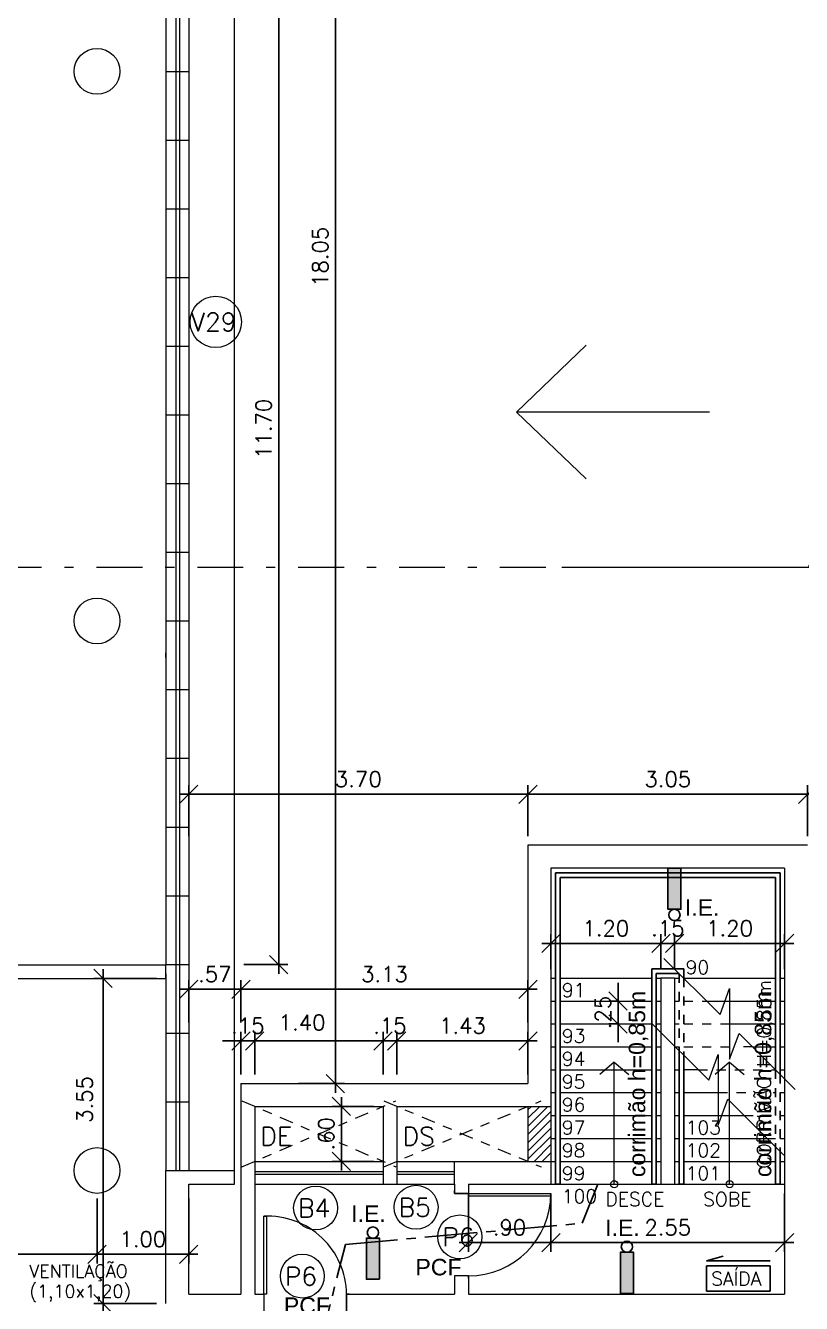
# Model space of a CAD drawing. Header units: millimetres. Extents: x 521 to 1055, y 261 to 520.
# Drawn here: x 545.28 to 553.75, y 316.51 to 330.46 of the extents above; entities that cross this region are included whole.
import ezdxf
from ezdxf.enums import TextEntityAlignment as Align

# ---------------------------------------------------------------- set-up
doc = ezdxf.new("R2010")
doc.units = ezdxf.units.MM
for name, pattern in [('CENTER2', [28.575, 19.05, -3.175, 3.175, -3.175]), ('CONTINU', [0]), ('DASHDOT', [1, 0.5, -0.25, 0, -0.25]), ('DASHDOTX2', [2, 1, -0.5, 0, -0.5])]:
    doc.linetypes.add(name, pattern=pattern)
doc.layers.add('0.1', color=8, linetype='Continuous', lineweight=13)
doc.layers.add('ppci', color=8, linetype='Continuous')
doc.styles.add('80X50', font='romans.shx')
doc.styles.add('ROMANS', font='romans')
doc.styles.get("Standard").update_dxf_attribs({"font": 'romans.shx'})
doc.styles.add('STYLE1', font='sanss___.ttf')
doc.dimstyles.new('Fares Eng - 50', dxfattribs={"dimscale": 2, "dimtxt": 0.085, "dimasz": 0.1, "dimexe": 0.05, "dimexo": 0.05, "dimgap": 0.04, "dimtad": 1, "dimzin": 4, "dimdsep": 46, "dimtxsty": 'ROMANS', "dimblk1": 'OBLIQUE', "dimblk2": 'OBLIQUE', "dimsah": 1, "dimcen": 0.05, "dimdle": 0.05, "dimclrd": 8, "dimclre": 8, "dimclrt": 8, "dimaunit": 1, "dimadec": 0, "dimazin": 0, "dimtfac": 1, "dimtix": 1, "dimtmove": 2, "dimatfit": 0, "dimldrblk": 'OPEN90', "dimfxl": 1, "dimtolj": 1, "dimtzin": 0, "dimarcsym": 0})

# ---------------------------------------------------------------- blocks, each defined once
blk = doc.blocks.new('P90')
for points in [[(0.075, 0.93), (0.075, 0.9), (-0.075, 0.9), (-0.075, 0.93)], [(0.075, -0.03), (0.075, 0), (-0.075, 0), (-0.075, -0.03)]]:
    blk.add_lwpolyline(points)
blk.add_lwpolyline([(0.975, 0.87), (0.075, 0.87), (0.075, 0.9), (0.975, 0.9)], close=True)
at = {"color": 8}
blk.add_arc((0.075, 0.9), 0.9, 270, 0, dxfattribs=at)
blk = doc.blocks.new('_OBLIQUE')
at = {"color": 0, "linetype": 'ByBlock'}
blk.add_line((-0.5, -0.5), (0.5, 0.5), dxfattribs=at)
blk = doc.blocks.new('*D1673')
at = {"layer": '0.1', "color": 8, "linetype": 'CONTINU', "lineweight": -2, "transparency": 16777216}
for p, q in [((551.014, 320.164), (551.014, 320.543)), ((552.214, 320.164), (552.214, 320.543)), ((552.314, 320.443), (550.914, 320.443))]:
    blk.add_line(p, q, dxfattribs=at)
at = {"layer": 'DEFPOINTS', "color": 0, "linetype": 'CONTINU', "lineweight": -2, "transparency": 16777216}
for p in [(551.014, 320.443), (551.014, 320.064), (552.214, 320.064)]:
    blk.add_point(p, dxfattribs=at)
at = {"layer": '0.1', "color": 8, "linetype": 'CONTINU', "lineweight": -2, "transparency": 16777216, "xscale": 0.2, "yscale": 0.2, "zscale": 0.2, "rotation": 180}
blk.add_blockref('_OBLIQUE', (551.014, 320.443), dxfattribs=at)
at = {"layer": '0.1', "color": 8, "linetype": 'CONTINU', "lineweight": -2, "transparency": 16777216, "xscale": 0.2, "yscale": 0.2, "zscale": 0.2}
blk.add_blockref('_OBLIQUE', (552.214, 320.443), dxfattribs=at)
at = {"layer": '0.1', "color": 8, "linetype": 'CONTINU', "transparency": 16777216, "insert": (551.614, 320.608), "char_height": 0.17, "attachment_point": 5, "style": 'ROMANS'}
blk.add_mtext('\\A1;1.20', dxfattribs=at)
blk = doc.blocks.new('_Open90')
at = {"color": 0, "linetype": 'ByBlock', "lineweight": -2}
for p, q in [((0, 0), (-1, 0)), ((-0.5, 0.5), (0, 0)), ((0, 0), (-0.5, -0.5))]:
    blk.add_line(p, q, dxfattribs=at)
blk = doc.blocks.new('*D1674')
at = {"layer": '0.1', "color": 8, "linetype": 'CONTINU', "lineweight": -2, "transparency": 16777216}
for p, q in [((552.214, 320.164), (552.214, 320.543)), ((552.364, 320.164), (552.364, 320.543)), ((552.214, 320.443), (552.014, 320.443)), ((552.364, 320.443), (552.214, 320.443)), ((552.364, 320.443), (552.564, 320.443))]:
    blk.add_line(p, q, dxfattribs=at)
at = {"layer": 'DEFPOINTS', "color": 0, "linetype": 'CONTINU', "lineweight": -2, "transparency": 16777216}
for p in [(552.214, 320.443), (552.214, 320.064), (552.364, 320.064)]:
    blk.add_point(p, dxfattribs=at)
at = {"layer": '0.1', "color": 8, "linetype": 'CONTINU', "lineweight": -2, "transparency": 16777216, "xscale": 0.2, "yscale": 0.2, "zscale": 0.2}
blk.add_blockref('_OBLIQUE', (552.214, 320.443), dxfattribs=at)
at = {"layer": '0.1', "color": 8, "linetype": 'CONTINU', "lineweight": -2, "transparency": 16777216, "xscale": 0.2, "yscale": 0.2, "zscale": 0.2, "rotation": 180}
blk.add_blockref('_OBLIQUE', (552.364, 320.443), dxfattribs=at)
at = {"layer": '0.1', "color": 8, "linetype": 'CONTINU', "transparency": 16777216, "insert": (552.289, 320.608), "char_height": 0.17, "attachment_point": 5, "style": 'ROMANS'}
blk.add_mtext('\\A1;.15', dxfattribs=at)
blk = doc.blocks.new('*D1675')
at = {"layer": '0.1', "color": 8, "linetype": 'CONTINU', "lineweight": -2, "transparency": 16777216}
for p, q in [((552.364, 320.164), (552.364, 320.543)), ((553.564, 320.164), (553.564, 320.543)), ((552.264, 320.443), (553.664, 320.443))]:
    blk.add_line(p, q, dxfattribs=at)
at = {"layer": 'DEFPOINTS', "color": 0, "linetype": 'CONTINU', "lineweight": -2, "transparency": 16777216}
for p in [(553.564, 320.443), (552.364, 320.064), (553.564, 320.064)]:
    blk.add_point(p, dxfattribs=at)
at = {"layer": '0.1', "color": 8, "linetype": 'CONTINU', "lineweight": -2, "transparency": 16777216, "xscale": 0.2, "yscale": 0.2, "zscale": 0.2, "rotation": 180}
blk.add_blockref('_OBLIQUE', (552.364, 320.443), dxfattribs=at)
at = {"layer": '0.1', "color": 8, "linetype": 'CONTINU', "lineweight": -2, "transparency": 16777216, "xscale": 0.2, "yscale": 0.2, "zscale": 0.2}
blk.add_blockref('_OBLIQUE', (553.564, 320.443), dxfattribs=at)
at = {"layer": '0.1', "color": 8, "linetype": 'CONTINU', "transparency": 16777216, "insert": (552.964, 320.608), "char_height": 0.17, "attachment_point": 5, "style": 'ROMANS'}
blk.add_mtext('\\A1;1.20', dxfattribs=at)
blk = doc.blocks.new('*D1490')
at = {"layer": '0.1', "color": 8, "lineweight": -2, "transparency": 16777216}
for p, q in [((551.747, 319.814), (551.747, 320.014)), ((551.754, 319.814), (551.647, 319.814)), ((551.747, 319.564), (551.747, 319.814)), ((551.754, 319.564), (551.647, 319.564)), ((551.747, 319.564), (551.747, 319.364))]:
    blk.add_line(p, q, dxfattribs=at)
at = {"layer": 'DEFPOINTS', "color": 0, "lineweight": -2, "transparency": 16777216}
for p in [(551.747, 319.814), (551.854, 319.814), (551.854, 319.564)]:
    blk.add_point(p, dxfattribs=at)
at = {"layer": '0.1', "color": 8, "lineweight": -2, "transparency": 16777216, "xscale": 0.2, "yscale": 0.2, "zscale": 0.2}
for p, rotation in [((551.747, 319.814), 270), ((551.747, 319.564), 90)]:
    blk.add_blockref('_OBLIQUE', p, dxfattribs=dict(at, rotation=rotation))
at = {"layer": '0.1', "color": 8, "transparency": 16777216, "insert": (551.582, 319.689), "char_height": 0.17, "attachment_point": 5, "rotation": 90, "style": 'ROMANS'}
blk.add_mtext('\\A1;.25', dxfattribs=at)
blk = doc.blocks.new('*D1676')
at = {"layer": '0.1', "color": 8, "linetype": 'CONTINU', "lineweight": -2, "transparency": 16777216}
for p, q in [((551.014, 317.714), (551.014, 317.078)), ((553.564, 317.714), (553.564, 317.078)), ((553.664, 317.178), (550.914, 317.178))]:
    blk.add_line(p, q, dxfattribs=at)
at = {"layer": 'DEFPOINTS', "color": 0, "linetype": 'CONTINU', "lineweight": -2, "transparency": 16777216}
for p in [(551.014, 317.814), (553.564, 317.814), (551.014, 317.178)]:
    blk.add_point(p, dxfattribs=at)
at = {"layer": '0.1', "color": 8, "linetype": 'CONTINU', "lineweight": -2, "transparency": 16777216, "xscale": 0.2, "yscale": 0.2, "zscale": 0.2, "rotation": 180}
blk.add_blockref('_OBLIQUE', (551.014, 317.178), dxfattribs=at)
at = {"layer": '0.1', "color": 8, "linetype": 'CONTINU', "lineweight": -2, "transparency": 16777216, "xscale": 0.2, "yscale": 0.2, "zscale": 0.2}
blk.add_blockref('_OBLIQUE', (553.564, 317.178), dxfattribs=at)
at = {"layer": '0.1', "color": 8, "linetype": 'CONTINU', "transparency": 16777216, "insert": (552.289, 317.343), "char_height": 0.17, "attachment_point": 5, "style": 'ROMANS'}
blk.add_mtext('\\A1;2.55', dxfattribs=at)
blk = doc.blocks.new('*D1677')
at = {"layer": '0.1', "color": 8, "linetype": 'CONTINU', "lineweight": -2, "transparency": 16777216}
for p, q in [((550.114, 317.714), (550.114, 317.078)), ((551.014, 317.714), (551.014, 317.078)), ((551.114, 317.178), (550.014, 317.178))]:
    blk.add_line(p, q, dxfattribs=at)
at = {"layer": 'DEFPOINTS', "color": 0, "linetype": 'CONTINU', "lineweight": -2, "transparency": 16777216}
for p in [(550.114, 317.814), (551.014, 317.814), (550.114, 317.178)]:
    blk.add_point(p, dxfattribs=at)
at = {"layer": '0.1', "color": 8, "linetype": 'CONTINU', "lineweight": -2, "transparency": 16777216, "xscale": 0.2, "yscale": 0.2, "zscale": 0.2, "rotation": 180}
blk.add_blockref('_OBLIQUE', (550.114, 317.178), dxfattribs=at)
at = {"layer": '0.1', "color": 8, "linetype": 'CONTINU', "lineweight": -2, "transparency": 16777216, "xscale": 0.2, "yscale": 0.2, "zscale": 0.2}
blk.add_blockref('_OBLIQUE', (551.014, 317.178), dxfattribs=at)
at = {"layer": '0.1', "color": 8, "linetype": 'CONTINU', "transparency": 16777216, "insert": (550.564, 317.343), "char_height": 0.17, "attachment_point": 5, "style": 'ROMANS'}
blk.add_mtext('\\A1;.90', dxfattribs=at)
blk = doc.blocks.new('P90 - parede 25cm')
for points in [[(-0.125, 0.93), (-0.125, 0.9), (0.125, 0.9), (0.125, 0.93)], [(-0.125, -0.03), (-0.125, 0), (0.125, 0), (0.125, -0.03)]]:
    blk.add_lwpolyline(points)
blk.add_lwpolyline([(-0.975, 0.03), (-0.125, 0.03), (-0.125, 0), (-0.975, 0)], close=True)
at = {"color": 8}
blk.add_arc((-0.117, 0.042), 0.859, 90.5007, 182.7724, dxfattribs=at)
blk = doc.blocks.new('*D1533')
at = {"layer": '0.1', "color": 8, "linetype": 'CONTINU', "lineweight": -2, "transparency": 16777216}
for p, q in [((541.439, 317.658), (541.439, 316.95)), ((546.064, 317.658), (546.064, 316.95)), ((541.339, 317.05), (546.164, 317.05))]:
    blk.add_line(p, q, dxfattribs=at)
at = {"layer": 'DEFPOINTS', "color": 0, "linetype": 'CONTINU', "lineweight": -2, "transparency": 16777216}
for p in [(541.439, 317.758), (546.064, 317.758), (546.064, 317.05)]:
    blk.add_point(p, dxfattribs=at)
at = {"layer": '0.1', "color": 8, "linetype": 'CONTINU', "lineweight": -2, "transparency": 16777216, "xscale": 0.2, "yscale": 0.2, "zscale": 0.2, "rotation": 180}
blk.add_blockref('_OBLIQUE', (541.439, 317.05), dxfattribs=at)
at = {"layer": '0.1', "color": 8, "linetype": 'CONTINU', "lineweight": -2, "transparency": 16777216, "xscale": 0.2, "yscale": 0.2, "zscale": 0.2}
blk.add_blockref('_OBLIQUE', (546.064, 317.05), dxfattribs=at)
at = {"layer": '0.1', "color": 8, "linetype": 'CONTINU', "transparency": 16777216, "insert": (543.752, 317.215), "char_height": 0.17, "attachment_point": 5, "style": 'ROMANS'}
blk.add_mtext('\\A1;4.625', dxfattribs=at)
blk = doc.blocks.new('*D1534')
at = {"layer": '0.1', "color": 8, "lineweight": -2, "transparency": 16777216}
for p, q in [((546.064, 317.658), (546.064, 316.95)), ((547.064, 317.658), (547.064, 316.95)), ((545.964, 317.05), (547.164, 317.05))]:
    blk.add_line(p, q, dxfattribs=at)
at = {"layer": 'DEFPOINTS', "color": 0, "lineweight": -2, "transparency": 16777216}
for p in [(546.064, 317.758), (547.064, 317.758), (547.064, 317.05)]:
    blk.add_point(p, dxfattribs=at)
at = {"layer": '0.1', "color": 8, "lineweight": -2, "transparency": 16777216, "xscale": 0.2, "yscale": 0.2, "zscale": 0.2, "rotation": 180}
blk.add_blockref('_OBLIQUE', (546.064, 317.05), dxfattribs=at)
at = {"layer": '0.1', "color": 8, "lineweight": -2, "transparency": 16777216, "xscale": 0.2, "yscale": 0.2, "zscale": 0.2}
blk.add_blockref('_OBLIQUE', (547.064, 317.05), dxfattribs=at)
at = {"layer": '0.1', "color": 8, "transparency": 16777216, "insert": (546.564, 317.215), "char_height": 0.17, "attachment_point": 5, "style": 'ROMANS'}
blk.add_mtext('\\A1;1.00', dxfattribs=at)
blk = doc.blocks.new('*D1551')
at = {"layer": '0.1', "color": 8, "linetype": 'CONTINU', "lineweight": -2, "transparency": 16777216}
for p, q in [((550.764, 321.614), (550.764, 322.172)), ((553.814, 321.614), (553.814, 322.172)), ((553.914, 322.072), (550.664, 322.072))]:
    blk.add_line(p, q, dxfattribs=at)
at = {"layer": 'DEFPOINTS', "color": 0, "linetype": 'CONTINU', "lineweight": -2, "transparency": 16777216}
for p in [(550.764, 322.072), (550.764, 321.514), (553.814, 321.514)]:
    blk.add_point(p, dxfattribs=at)
at = {"layer": '0.1', "color": 8, "linetype": 'CONTINU', "lineweight": -2, "transparency": 16777216, "xscale": 0.2, "yscale": 0.2, "zscale": 0.2, "rotation": 180}
blk.add_blockref('_OBLIQUE', (550.764, 322.072), dxfattribs=at)
at = {"layer": '0.1', "color": 8, "linetype": 'CONTINU', "lineweight": -2, "transparency": 16777216, "xscale": 0.2, "yscale": 0.2, "zscale": 0.2}
blk.add_blockref('_OBLIQUE', (553.814, 322.072), dxfattribs=at)
at = {"layer": '0.1', "color": 8, "linetype": 'CONTINU', "transparency": 16777216, "insert": (552.289, 322.237), "char_height": 0.17, "attachment_point": 5, "style": 'ROMANS'}
blk.add_mtext('\\A1;3.05', dxfattribs=at)
blk = doc.blocks.new('*D1552')
at = {"layer": '0.1', "color": 8, "linetype": 'CONTINU', "lineweight": -2, "transparency": 16777216}
for p, q in [((547.064, 321.614), (547.064, 322.172)), ((550.764, 321.614), (550.764, 322.172)), ((550.864, 322.072), (546.964, 322.072))]:
    blk.add_line(p, q, dxfattribs=at)
at = {"layer": 'DEFPOINTS', "color": 0, "linetype": 'CONTINU', "lineweight": -2, "transparency": 16777216}
for p in [(547.064, 322.072), (547.064, 321.514), (550.764, 321.514)]:
    blk.add_point(p, dxfattribs=at)
at = {"layer": '0.1', "color": 8, "linetype": 'CONTINU', "lineweight": -2, "transparency": 16777216, "xscale": 0.2, "yscale": 0.2, "zscale": 0.2, "rotation": 180}
blk.add_blockref('_OBLIQUE', (547.064, 322.072), dxfattribs=at)
at = {"layer": '0.1', "color": 8, "linetype": 'CONTINU', "lineweight": -2, "transparency": 16777216, "xscale": 0.2, "yscale": 0.2, "zscale": 0.2}
blk.add_blockref('_OBLIQUE', (550.764, 322.072), dxfattribs=at)
at = {"layer": '0.1', "color": 8, "linetype": 'CONTINU', "transparency": 16777216, "insert": (548.914, 322.237), "char_height": 0.17, "attachment_point": 5, "style": 'ROMANS'}
blk.add_mtext('\\A1;3.70', dxfattribs=at)
blk = doc.blocks.new('*D1693')
at = {"layer": '0.1', "color": 8, "lineweight": -2, "transparency": 16777216}
for p, q in [((550.864, 319.38), (549.234, 319.38)), ((549.334, 319.014), (549.334, 319.48)), ((550.764, 319.014), (550.764, 319.48))]:
    blk.add_line(p, q, dxfattribs=at)
at = {"layer": 'DEFPOINTS', "color": 0, "lineweight": -2, "transparency": 16777216}
for p in [(549.334, 319.38), (549.334, 318.914), (550.764, 318.914)]:
    blk.add_point(p, dxfattribs=at)
at = {"layer": '0.1', "color": 8, "lineweight": -2, "transparency": 16777216, "xscale": 0.2, "yscale": 0.2, "zscale": 0.2, "rotation": 180}
blk.add_blockref('_OBLIQUE', (549.334, 319.38), dxfattribs=at)
at = {"layer": '0.1', "color": 8, "lineweight": -2, "transparency": 16777216, "xscale": 0.2, "yscale": 0.2, "zscale": 0.2}
blk.add_blockref('_OBLIQUE', (550.764, 319.38), dxfattribs=at)
at = {"layer": '0.1', "color": 8, "transparency": 16777216, "insert": (550.049, 319.545), "char_height": 0.17, "attachment_point": 5, "style": 'ROMANS'}
blk.add_mtext('\\A1;1.43', dxfattribs=at)
blk = doc.blocks.new('*D1553')
at = {"layer": '0.1', "color": 8, "linetype": 'CONTINU', "lineweight": -2, "transparency": 16777216}
for p, q in [((549.184, 319.38), (548.984, 319.38)), ((549.184, 319.014), (549.184, 319.48)), ((549.334, 319.38), (549.184, 319.38)), ((549.334, 319.014), (549.334, 319.48)), ((549.334, 319.38), (549.534, 319.38))]:
    blk.add_line(p, q, dxfattribs=at)
at = {"layer": 'DEFPOINTS', "color": 0, "linetype": 'CONTINU', "lineweight": -2, "transparency": 16777216}
for p in [(549.184, 319.38), (549.184, 318.914), (549.334, 318.914)]:
    blk.add_point(p, dxfattribs=at)
at = {"layer": '0.1', "color": 8, "linetype": 'CONTINU', "lineweight": -2, "transparency": 16777216, "xscale": 0.2, "yscale": 0.2, "zscale": 0.2}
blk.add_blockref('_OBLIQUE', (549.184, 319.38), dxfattribs=at)
at = {"layer": '0.1', "color": 8, "linetype": 'CONTINU', "lineweight": -2, "transparency": 16777216, "xscale": 0.2, "yscale": 0.2, "zscale": 0.2, "rotation": 180}
blk.add_blockref('_OBLIQUE', (549.334, 319.38), dxfattribs=at)
at = {"layer": '0.1', "color": 8, "linetype": 'CONTINU', "transparency": 16777216, "insert": (549.259, 319.545), "char_height": 0.17, "attachment_point": 5, "style": 'ROMANS'}
blk.add_mtext('\\A1;.15', dxfattribs=at)
blk = doc.blocks.new('*D1554')
at = {"layer": '0.1', "color": 8, "linetype": 'CONTINU', "lineweight": -2, "transparency": 16777216}
for p, q in [((549.284, 319.38), (547.684, 319.38)), ((547.784, 319.014), (547.784, 319.48)), ((549.184, 319.014), (549.184, 319.48))]:
    blk.add_line(p, q, dxfattribs=at)
at = {"layer": 'DEFPOINTS', "color": 0, "linetype": 'CONTINU', "lineweight": -2, "transparency": 16777216}
for p in [(547.784, 319.38), (547.784, 318.914), (549.184, 318.914)]:
    blk.add_point(p, dxfattribs=at)
at = {"layer": '0.1', "color": 8, "linetype": 'CONTINU', "lineweight": -2, "transparency": 16777216, "xscale": 0.2, "yscale": 0.2, "zscale": 0.2, "rotation": 180}
blk.add_blockref('_OBLIQUE', (547.784, 319.38), dxfattribs=at)
at = {"layer": '0.1', "color": 8, "linetype": 'CONTINU', "lineweight": -2, "transparency": 16777216, "xscale": 0.2, "yscale": 0.2, "zscale": 0.2}
blk.add_blockref('_OBLIQUE', (549.184, 319.38), dxfattribs=at)
at = {"layer": '0.1', "color": 8, "linetype": 'CONTINU', "transparency": 16777216, "insert": (548.3, 319.58), "char_height": 0.17, "attachment_point": 5, "style": 'ROMANS'}
blk.add_mtext('\\A1;1.40', dxfattribs=at)
blk = doc.blocks.new('*D1694')
at = {"layer": '0.1', "color": 8, "linetype": 'CONTINU', "lineweight": -2, "transparency": 16777216}
for p, q in [((547.634, 319.38), (547.434, 319.38)), ((547.634, 319.014), (547.634, 319.48)), ((547.784, 319.38), (547.634, 319.38)), ((547.784, 319.014), (547.784, 319.48)), ((547.784, 319.38), (547.984, 319.38))]:
    blk.add_line(p, q, dxfattribs=at)
at = {"layer": 'DEFPOINTS', "color": 0, "linetype": 'CONTINU', "lineweight": -2, "transparency": 16777216}
for p in [(547.634, 319.38), (547.634, 318.914), (547.784, 318.914)]:
    blk.add_point(p, dxfattribs=at)
at = {"layer": '0.1', "color": 8, "linetype": 'CONTINU', "lineweight": -2, "transparency": 16777216, "xscale": 0.2, "yscale": 0.2, "zscale": 0.2}
blk.add_blockref('_OBLIQUE', (547.634, 319.38), dxfattribs=at)
at = {"layer": '0.1', "color": 8, "linetype": 'CONTINU', "lineweight": -2, "transparency": 16777216, "xscale": 0.2, "yscale": 0.2, "zscale": 0.2, "rotation": 180}
blk.add_blockref('_OBLIQUE', (547.784, 319.38), dxfattribs=at)
at = {"layer": '0.1', "color": 8, "linetype": 'CONTINU', "transparency": 16777216, "insert": (547.709, 319.545), "char_height": 0.17, "attachment_point": 5, "style": 'ROMANS'}
blk.add_mtext('\\A1;.15', dxfattribs=at)
blk = doc.blocks.new('*D1558')
at = {"layer": '0.1', "color": 8, "linetype": 'CONTINU', "lineweight": -2, "transparency": 16777216}
for p, q in [((550.864, 319.943), (547.534, 319.943)), ((547.634, 319.58), (547.634, 320.043)), ((550.764, 319.58), (550.764, 320.043))]:
    blk.add_line(p, q, dxfattribs=at)
at = {"layer": 'DEFPOINTS', "color": 0, "linetype": 'CONTINU', "lineweight": -2, "transparency": 16777216}
for p in [(547.634, 319.943), (547.634, 319.48), (550.764, 319.48)]:
    blk.add_point(p, dxfattribs=at)
at = {"layer": '0.1', "color": 8, "linetype": 'CONTINU', "lineweight": -2, "transparency": 16777216, "xscale": 0.2, "yscale": 0.2, "zscale": 0.2, "rotation": 180}
blk.add_blockref('_OBLIQUE', (547.634, 319.943), dxfattribs=at)
at = {"layer": '0.1', "color": 8, "linetype": 'CONTINU', "lineweight": -2, "transparency": 16777216, "xscale": 0.2, "yscale": 0.2, "zscale": 0.2}
blk.add_blockref('_OBLIQUE', (550.764, 319.943), dxfattribs=at)
at = {"layer": '0.1', "color": 8, "linetype": 'CONTINU', "transparency": 16777216, "insert": (549.199, 320.108), "char_height": 0.17, "attachment_point": 5, "style": 'ROMANS'}
blk.add_mtext('\\A1;3.13', dxfattribs=at)
blk = doc.blocks.new('*D1559')
at = {"layer": '0.1', "color": 8, "linetype": 'CONTINU', "lineweight": -2, "transparency": 16777216}
for p, q in [((547.734, 319.943), (546.964, 319.943)), ((547.064, 319.58), (547.064, 320.043)), ((547.634, 319.58), (547.634, 320.043))]:
    blk.add_line(p, q, dxfattribs=at)
at = {"layer": 'DEFPOINTS', "color": 0, "linetype": 'CONTINU', "lineweight": -2, "transparency": 16777216}
for p in [(547.064, 319.943), (547.064, 319.48), (547.634, 319.48)]:
    blk.add_point(p, dxfattribs=at)
at = {"layer": '0.1', "color": 8, "linetype": 'CONTINU', "lineweight": -2, "transparency": 16777216, "xscale": 0.2, "yscale": 0.2, "zscale": 0.2, "rotation": 180}
blk.add_blockref('_OBLIQUE', (547.064, 319.943), dxfattribs=at)
at = {"layer": '0.1', "color": 8, "linetype": 'CONTINU', "lineweight": -2, "transparency": 16777216, "xscale": 0.2, "yscale": 0.2, "zscale": 0.2}
blk.add_blockref('_OBLIQUE', (547.634, 319.943), dxfattribs=at)
at = {"layer": '0.1', "color": 8, "linetype": 'CONTINU', "transparency": 16777216, "insert": (547.349, 320.108), "char_height": 0.17, "attachment_point": 5, "style": 'ROMANS'}
blk.add_mtext('\\A1;.57', dxfattribs=at)
blk = doc.blocks.new('*D1695')
at = {"layer": '0.1', "color": 8, "linetype": 'CONTINU', "lineweight": -2, "transparency": 16777216}
for p, q in [((546.714, 320.062), (546.03, 320.062)), ((546.13, 320.162), (546.13, 316.412)), ((546.714, 316.512), (546.03, 316.512))]:
    blk.add_line(p, q, dxfattribs=at)
at = {"layer": 'DEFPOINTS', "color": 0, "linetype": 'CONTINU', "lineweight": -2, "transparency": 16777216}
for p in [(546.814, 320.062), (546.13, 316.512), (546.814, 316.512)]:
    blk.add_point(p, dxfattribs=at)
at = {"layer": '0.1', "color": 8, "linetype": 'CONTINU', "lineweight": -2, "transparency": 16777216, "xscale": 0.2, "yscale": 0.2, "zscale": 0.2}
for p, rotation in [((546.13, 320.062), 90), ((546.13, 316.512), 270)]:
    blk.add_blockref('_OBLIQUE', p, dxfattribs=dict(at, rotation=rotation))
at = {"layer": '0.1', "color": 8, "linetype": 'CONTINU', "transparency": 16777216, "insert": (545.93, 318.74), "char_height": 0.17, "attachment_point": 5, "rotation": 90, "style": 'ROMANS'}
blk.add_mtext('\\A1;3.55', dxfattribs=at)
blk = doc.blocks.new('*D1703')
at = {"layer": '0.1', "color": 8, "lineweight": -2, "transparency": 16777216}
for p, q in [((548.263, 336.964), (548.764, 336.964)), ((548.664, 318.814), (548.664, 337.064)), ((548.263, 318.914), (548.764, 318.914))]:
    blk.add_line(p, q, dxfattribs=at)
at = {"layer": 'DEFPOINTS', "color": 0, "lineweight": -2, "transparency": 16777216}
for p in [(548.163, 336.964), (548.664, 336.964), (548.163, 318.914)]:
    blk.add_point(p, dxfattribs=at)
at = {"layer": '0.1', "color": 8, "lineweight": -2, "transparency": 16777216, "xscale": 0.2, "yscale": 0.2, "zscale": 0.2}
for p, rotation in [((548.664, 336.964), 90), ((548.664, 318.914), 270)]:
    blk.add_blockref('_OBLIQUE', p, dxfattribs=dict(at, rotation=rotation))
at = {"layer": '0.1', "color": 8, "transparency": 16777216, "insert": (548.499, 327.939), "char_height": 0.17, "attachment_point": 5, "rotation": 90, "style": 'ROMANS'}
blk.add_mtext('\\A1;18.05', dxfattribs=at)
blk = doc.blocks.new('Cor-4A')
h = blk.add_hatch(color=1)
edge = h.paths.add_edge_path()
edge.add_line((-0.00005, -0.00732), (-0.00757, 0))
edge.add_line((-0.00757, 0), (-0.00014, 0.00731))
edge.add_line((-0.00014, 0.00731), (-0.00014, 0.005))
edge.add_arc((0, 0), 0.005, 91.6216, 269.468)
edge.add_line((-0.00005, -0.005), (-0.00005, -0.00732))
at = {"linetype": 'DASHDOTX2'}
blk.add_line((0, 0.03735), (0, 0.005), dxfattribs=at)
at = {"color": 1}
blk.add_lwpolyline([(-0.00005, -0.00732), (-0.00757, 0), (-0.00014, 0.00731), (-0.00014, 0.005, 0.98138), (-0.00005, -0.005)], format="xyb", close=True, dxfattribs=at)
blk.add_circle((0, 0), 0.005, dxfattribs=at)
at = {"color": 3, "style": 'ROMANS'}
blk.add_attdef('O', text='', height=0.006, rotation=90, dxfattribs=at).set_placement((0.00019, 0), align=Align.MIDDLE)
blk = doc.blocks.new('*D1787')
at = {"layer": '0.1', "color": 8, "linetype": 'CONTINU', "lineweight": -2, "transparency": 16777216}
for p, q in [((547.664, 331.914), (548.146, 331.914)), ((548.046, 332.014), (548.046, 320.112)), ((547.664, 320.212), (548.146, 320.212))]:
    blk.add_line(p, q, dxfattribs=at)
at = {"layer": 'DEFPOINTS', "color": 0, "linetype": 'CONTINU', "lineweight": -2, "transparency": 16777216}
for p in [(547.564, 331.914), (547.564, 320.212), (548.046, 320.212)]:
    blk.add_point(p, dxfattribs=at)
at = {"layer": '0.1', "color": 8, "linetype": 'CONTINU', "lineweight": -2, "transparency": 16777216, "xscale": 0.2, "yscale": 0.2, "zscale": 0.2}
for p, rotation in [((548.046, 331.914), 90), ((548.046, 320.212), 270)]:
    blk.add_blockref('_OBLIQUE', p, dxfattribs=dict(at, rotation=rotation))
at = {"layer": '0.1', "color": 8, "linetype": 'CONTINU', "transparency": 16777216, "insert": (547.881, 326.063), "char_height": 0.17, "attachment_point": 5, "rotation": 90, "style": 'ROMANS'}
blk.add_mtext('\\A1;11.70', dxfattribs=at)
blk = doc.blocks.new('*D2477')
at = {"layer": '0.1', "color": 8, "linetype": 'CONTINU', "lineweight": -2, "transparency": 16777216}
for p, q in [((549.084, 318.664), (548.629, 318.664)), ((548.729, 317.964), (548.729, 318.764)), ((549.084, 318.064), (548.629, 318.064))]:
    blk.add_line(p, q, dxfattribs=at)
at = {"layer": 'DEFPOINTS', "color": 0, "linetype": 'CONTINU', "lineweight": -2, "transparency": 16777216}
for p in [(548.729, 318.664), (549.184, 318.664), (549.184, 318.064)]:
    blk.add_point(p, dxfattribs=at)
at = {"layer": '0.1', "color": 8, "linetype": 'CONTINU', "lineweight": -2, "transparency": 16777216, "xscale": 0.2, "yscale": 0.2, "zscale": 0.2}
for p, rotation in [((548.729, 318.664), 90), ((548.729, 318.064), 270)]:
    blk.add_blockref('_OBLIQUE', p, dxfattribs=dict(at, rotation=rotation))
at = {"layer": '0.1', "color": 8, "linetype": 'CONTINU', "transparency": 16777216, "insert": (548.564, 318.364), "char_height": 0.17, "attachment_point": 5, "rotation": 90, "style": 'ROMANS'}
blk.add_mtext('\\A1;.60', dxfattribs=at)
blk = doc.blocks.new('SAIDA')
at = {"layer": 'ppci', "color": 10, "linetype": 'CONTINU'}
for p, q in [((606.349, 490.784), (606.531, 490.836)), ((607.043, 490.784), (606.349, 490.784))]:
    blk.add_line(p, q, dxfattribs=at)
blk.add_lwpolyline([(606.349, 490.73), (607.043, 490.73), (607.043, 490.455), (606.349, 490.455)], close=True, dxfattribs=at)
at = {"layer": 'ppci', "color": 10}
blk.add_text('SAÍDA', height=0.15, dxfattribs=at).set_placement((606.4, 490.517))

msp = doc.modelspace()

# ---------------------------------------------------------------- hatches: boundary and pattern name
at = {"layer": '0.1', "linetype": 'CONTINU'}
h = msp.add_hatch(dxfattribs=at)
h.set_pattern_fill('ANSI31', color=8, scale=0.02, style=0)
h.set_pattern_definition([(45, (-169.812335, -87.28201), (-0.0449012806, 0.0449012806), [])])
h.paths.add_polyline_path([(551.01404, 318.66448), (550.76404, 318.66448), (550.76404, 318.06448), (551.01404, 318.06448)])
at = {"layer": 'ppci'}
for points in [[(552.29062, 320.81595), (552.43312, 320.81595), (552.43312, 321.26448), (552.29062, 321.26448)], [(549.1441, 317.22584), (549.0016, 317.22584), (549.0016, 316.77731), (549.1441, 316.77731)], [(551.915, 317.07154), (551.7725, 317.07154), (551.7725, 316.62301), (551.915, 316.62301)]]:
    msp.add_hatch(color=10, dxfattribs=at).paths.add_polyline_path(points)

# ---------------------------------------------------------------- linework, layer by layer
at = {"layer": '0.1', "color": 8, "linetype": 'CONTINU'}
for p, q in [((546.92404, 335.81448), (546.92404, 317.96448)), ((546.96404, 335.81448), (546.96404, 317.96448)), ((547.06404, 335.81448), (547.06404, 317.96448)), ((547.56404, 317.96448), (547.56404, 335.81448)), ((546.81404, 330.86448), (546.81404, 329.96448)), ((546.81404, 329.96448), (547.06404, 329.96448)), ((546.81404, 329.96448), (546.81404, 327.46448)), ((546.81404, 329.21448), (547.06404, 329.21448)), ((546.81404, 328.46448), (547.06404, 328.46448)), ((546.81404, 327.71448), (547.06404, 327.71448)), ((546.81404, 327.46448), (546.81404, 326.16448)), ((546.81404, 326.96448), (547.06404, 326.96448)), ((550.6401, 326.24525), (551.39744, 326.97387)), ((546.81404, 326.21448), (547.06404, 326.21448)), ((546.81404, 326.21448), (546.81404, 325.46448)), ((552.74384, 326.24525), (550.6401, 326.24525)), ((550.6401, 326.24525), (551.39744, 325.51662)), ((546.81404, 325.76156), (546.81404, 323.96448)), ((546.81404, 325.46448), (547.06404, 325.46448)), ((546.81404, 324.71448), (547.06404, 324.71448)), ((546.81404, 323.96448), (547.06404, 323.96448)), ((546.81404, 323.96448), (546.81404, 323.61448)), ((546.81404, 323.56448), (546.81404, 320.21156)), ((546.81404, 323.21448), (547.06404, 323.21448)), ((546.81404, 322.46448), (547.06404, 322.46448)), ((546.81404, 321.71448), (547.06404, 321.71448)), ((546.81404, 320.96448), (547.06404, 320.96448)), ((546.81404, 320.21448), (547.06404, 320.21448)), ((546.81404, 320.11156), (546.81404, 317.96448)), ((546.81404, 319.46448), (547.06404, 319.46448)), ((552.6218, 319.06448), (552.46404, 319.06448)), ((546.81404, 318.71448), (547.06404, 318.71448))]:
    msp.add_line(p, q, dxfattribs=at)
at = {"layer": '0.1', "color": 8, "linetype": 'DASHDOTX2', "ltscale": 0.5}
msp.add_line((530.65836, 324.54961), (551.13339, 324.54961), dxfattribs=at)
at = {"layer": '0.1', "color": 8, "linetype": 'CONTINU', "lineweight": -2}
msp.add_line((546.81404, 323.56448), (546.81404, 323.61448), dxfattribs=at)
at = {"layer": '0.1', "color": 7}
for p, q in [((550.76404, 321.51448), (550.76404, 318.91448)), ((553.81404, 321.51448), (550.76404, 321.51448)), ((551.01404, 321.26448), (551.01404, 318.66448)), ((553.56404, 321.26448), (551.01404, 321.26448)), ((553.56404, 321.26448), (553.56404, 316.61448)), ((540.46404, 320.21156), (546.81404, 320.21156)), ((546.81404, 320.06156), (546.81404, 320.21156)), ((540.46404, 320.06156), (546.81404, 320.06156)), ((552.21404, 320.06448), (552.21404, 317.81448)), ((552.36404, 320.06448), (552.21404, 320.06448)), ((552.36404, 320.06448), (552.36404, 317.81448)), ((551.01404, 319.06295), (551.01404, 318.66448)), ((547.63404, 318.91448), (547.63404, 316.61448)), ((547.63404, 318.91448), (550.76404, 318.91448)), ((547.63404, 318.91448), (550.76404, 318.91448)), ((547.63404, 318.91448), (547.63404, 317.76448)), ((547.78404, 318.66448), (547.78404, 317.81448)), ((547.78404, 318.66448), (549.18404, 318.66448)), ((547.78404, 318.66448), (547.78404, 317.81448)), ((547.78404, 318.66448), (549.18404, 318.66448)), ((549.18404, 318.66448), (549.18404, 317.81448)), ((549.33404, 318.66448), (551.01404, 318.66448)), ((549.33404, 318.66448), (551.01404, 318.66448)), ((549.33404, 318.66448), (549.33404, 318.06448)), ((550.76404, 318.66448), (550.76404, 318.06448)), ((551.01404, 318.66448), (551.01404, 318.06448)), ((551.01404, 318.66448), (551.01404, 318.06448)), ((546.81404, 317.96448), (547.56404, 317.96448)), ((546.81404, 316.51156), (546.81404, 317.96448)), ((547.56404, 317.81448), (547.56404, 317.96448)), ((549.33404, 318.06448), (549.33404, 317.81448)), ((549.96404, 318.06448), (551.01404, 318.06448)), ((549.96404, 317.81448), (549.96404, 318.06448)), ((551.01404, 318.06448), (551.01404, 317.81448)), ((551.01404, 318.06448), (551.01404, 317.81448)), ((547.06404, 316.61448), (547.06404, 317.81448)), ((547.06404, 317.81448), (547.56404, 317.81448)), ((547.78404, 317.81448), (547.78404, 316.61448)), ((549.18404, 317.81448), (549.33404, 317.81448)), ((549.96404, 317.81448), (549.96404, 317.71448)), ((550.11404, 317.81448), (550.11404, 317.71448)), ((550.11404, 317.81448), (551.01404, 317.81448)), ((550.11404, 317.81448), (551.01404, 317.81448)), ((552.21404, 317.81448), (552.36404, 317.81448)), ((549.96404, 317.71448), (550.11404, 317.71448)), ((550.11404, 316.81448), (549.96404, 316.81448)), ((549.96404, 316.81448), (549.96404, 316.61448)), ((550.11404, 316.81448), (550.11404, 316.61448)), ((547.06404, 316.61448), (547.63404, 316.61448)), ((547.78404, 316.61448), (547.88404, 316.61448)), ((547.88404, 316.61448), (547.88404, 316.36448)), ((548.78404, 316.36448), (548.78404, 316.61448)), ((548.78404, 316.61448), (549.96404, 316.61448)), ((550.11404, 316.61448), (553.56404, 316.61448))]:
    msp.add_line(p, q, dxfattribs=at)
at = {"layer": '0.1', "color": 8}
for p, q in [((551.01404, 320.06448), (551.06404, 320.06448)), ((551.11404, 320.06448), (552.11404, 320.06448)), ((552.16404, 320.06448), (552.21404, 320.06448)), ((552.36404, 320.06448), (552.41404, 320.06448)), ((552.46404, 320.06448), (553.46404, 320.06448)), ((553.51404, 320.06448), (553.56404, 320.06448)), ((551.01404, 319.81448), (551.06404, 319.81448)), ((551.11404, 319.81448), (552.11404, 319.81448)), ((552.16404, 319.81448), (552.21404, 319.81448)), ((552.36404, 319.81448), (552.41404, 319.81448)), ((552.71406, 319.81448), (553.46404, 319.81448)), ((553.51404, 319.81448), (553.56404, 319.81448)), ((551.01404, 319.56448), (551.06404, 319.56448)), ((551.11404, 319.56448), (552.11404, 319.56448)), ((552.16404, 319.56448), (552.21404, 319.56448)), ((552.36404, 319.56448), (552.41404, 319.56448)), ((552.96404, 319.5645), (553.46404, 319.5645)), ((553.51404, 319.56448), (553.56404, 319.56448)), ((551.01404, 319.31448), (551.06404, 319.31448)), ((551.11404, 319.31448), (552.11404, 319.31448)), ((552.16404, 319.31448), (552.21404, 319.31448)), ((552.36404, 319.31448), (552.41404, 319.31448)), ((553.21406, 319.31448), (553.46404, 319.31448)), ((553.51404, 319.31448), (553.56404, 319.31448)), ((551.70537, 319.14587), (551.54796, 319.01112)), ((551.70537, 317.81448), (551.70537, 319.14587)), ((551.70537, 319.14587), (551.86278, 319.01112)), ((552.96404, 319.14587), (552.80663, 319.01112)), ((552.96404, 317.81448), (552.96404, 319.14587)), ((552.96404, 319.14587), (553.12145, 319.01112)), ((551.01404, 319.06448), (551.06404, 319.06448)), ((551.11404, 319.06448), (552.11404, 319.06448)), ((552.16404, 319.06448), (552.21404, 319.06448)), ((552.36404, 319.06448), (552.41404, 319.06448)), ((553.46404, 319.0645), (553.46404, 319.06448)), ((553.51404, 319.06448), (553.56404, 319.06448)), ((551.01404, 318.81448), (551.06404, 318.81448)), ((551.11404, 318.81448), (552.11404, 318.81448)), ((552.16404, 318.81448), (552.21404, 318.81448)), ((552.36404, 318.81448), (552.41404, 318.81448)), ((552.46404, 318.81448), (552.84008, 318.81448)), ((553.51404, 318.81448), (553.56404, 318.81448)), ((551.01404, 318.56448), (551.06404, 318.56448)), ((551.11404, 318.56448), (552.11404, 318.56448)), ((552.16404, 318.56448), (552.21404, 318.56448)), ((552.36404, 318.56448), (552.41404, 318.56448)), ((552.46404, 318.56448), (552.84008, 318.56448)), ((552.84008, 318.56448), (553.1218, 318.56448)), ((553.51404, 318.56448), (553.56404, 318.56448)), ((551.01404, 318.31448), (551.06404, 318.31448)), ((551.11404, 318.31448), (552.11404, 318.31448)), ((552.16404, 318.31448), (552.21404, 318.31448)), ((552.36404, 318.31448), (552.41404, 318.31448)), ((552.46404, 318.31448), (553.46404, 318.31448)), ((553.51404, 318.31448), (553.56404, 318.31448)), ((547.78404, 318.06448), (549.18404, 318.06448)), ((547.78404, 317.95448), (549.18404, 317.95448)), ((549.33404, 318.06448), (549.96404, 318.06448)), ((549.33404, 317.95448), (549.96404, 317.95448)), ((551.01404, 318.06448), (551.06404, 318.06448)), ((551.11404, 318.06448), (552.11404, 318.06448)), ((552.16404, 318.06448), (552.21404, 318.06448)), ((552.36404, 318.06448), (552.41404, 318.06448)), ((552.46404, 318.06448), (553.46404, 318.06448)), ((553.51404, 318.06448), (553.56404, 318.06448)), ((547.78404, 317.92448), (549.18404, 317.92448)), ((547.78404, 317.81448), (549.18404, 317.81448)), ((547.78404, 317.81448), (549.18404, 317.81448)), ((549.18404, 317.81448), (549.96404, 317.81448)), ((549.33404, 317.92448), (549.96404, 317.92448)), ((549.33404, 317.81448), (549.96404, 317.81448)), ((551.01404, 317.81448), (551.06404, 317.81448)), ((551.11404, 317.81448), (552.11404, 317.81448)), ((552.16404, 317.81448), (552.21404, 317.81448)), ((552.36404, 317.81448), (552.41404, 317.81448)), ((552.46404, 317.81448), (553.46404, 317.81448)), ((553.51404, 317.81448), (553.56404, 317.81448))]:
    msp.add_line(p, q, dxfattribs=at)
at = {"layer": '0.1', "color": 8, "linetype": 'DASHDOT', "ltscale": 0.2}
for p, q in [((552.46404, 319.81448), (552.71406, 319.81448)), ((552.46404, 319.56448), (552.96404, 319.56448)), ((552.46404, 319.31448), (553.01376, 319.31448)), ((553.21406, 319.31448), (553.01376, 319.31448)), ((552.6218, 319.06448), (553.46406, 319.06448)), ((552.84008, 318.81448), (553.46404, 318.81448)), ((553.1218, 318.56448), (553.46404, 318.56448))]:
    msp.add_line(p, q, dxfattribs=at)
at = {"layer": '0.1', "color": 8, "linetype": 'DASHDOT', "ltscale": 0.3}
for p, q in [((547.64404, 318.00448), (549.32404, 318.72448)), ((547.64404, 318.72448), (549.32404, 318.00448)), ((549.19104, 318.00448), (550.90704, 318.72448)), ((549.19104, 318.72448), (550.90704, 318.00448))]:
    msp.add_line(p, q, dxfattribs=at)
at = {"layer": '0.1', "color": 8}
for points in [[(552.24809, 320.28045), (552.86071, 319.66783), (552.96404, 319.95055), (552.96404, 319.5645), (552.96404, 319.17845), (553.06737, 319.46117), (553.67998, 318.84855)], [(552.12413, 319.56214), (552.73675, 318.94953), (552.84008, 319.23224), (552.84008, 318.8462), (552.84008, 318.46015), (552.94341, 318.74286), (553.55602, 318.13025)]]:
    msp.add_lwpolyline(points, dxfattribs=at)
at = {"layer": '0.1', "color": 7}
for centre in [(546.06404, 329.96448), (546.06404, 329.96448), (546.06404, 323.96448), (546.06404, 317.96448)]:
    msp.add_circle(centre, 0.25, dxfattribs=at)
at = {"layer": '0.1', "color": 8}
for centre, radius in [((547.35928, 327.22963), 0.28038), ((551.70537, 317.81448), 0.03865), ((552.96404, 317.81448), 0.03865), ((548.448, 317.55557), 0.23964), ((549.54407, 317.56317), 0.23964), ((550.02112, 317.24001), 0.23964), ((548.30347, 316.81099), 0.23964)]:
    msp.add_circle(centre, radius, dxfattribs=at)
at = {"layer": 'ppci', "color": 10}
for p, q in [((551.06404, 321.21448), (551.06404, 317.81448)), ((553.51404, 321.21448), (551.06404, 321.21448)), ((551.11404, 321.16448), (551.11404, 317.81448)), ((553.46404, 321.16448), (551.11404, 321.16448)), ((553.46404, 321.16448), (553.46404, 319.0645)), ((553.51404, 321.21448), (553.51404, 319.0145)), ((552.11404, 320.16448), (552.11404, 317.81448)), ((552.36406, 320.16448), (552.11404, 320.16448)), ((552.16404, 320.11448), (552.16404, 317.81448)), ((552.41404, 320.11448), (552.16404, 320.11448)), ((552.36406, 320.16448), (552.46404, 320.16448)), ((552.46404, 320.16448), (552.46404, 320.06448)), ((552.41404, 319.27224), (552.41404, 317.81448)), ((552.46404, 319.22224), (552.46404, 317.81448)), ((553.46404, 318.22224), (553.46404, 317.81448)), ((553.51404, 318.17224), (553.51404, 317.81448)), ((551.06404, 317.81448), (551.11404, 317.81448)), ((552.11404, 317.81448), (552.16404, 317.81448)), ((552.41404, 317.81448), (552.46404, 317.81448)), ((553.46404, 317.81448), (553.51404, 317.81448))]:
    msp.add_line(p, q, dxfattribs=at)
at = {"layer": 'ppci', "color": 8, "linetype": 'DASHDOT', "ltscale": 0.2}
for p, q in [((552.41404, 320.11448), (552.41404, 319.27224)), ((552.46404, 320.06448), (552.46404, 319.22224)), ((553.46404, 319.06448), (553.46404, 318.22224)), ((553.51404, 319.0145), (553.51404, 318.17224))]:
    msp.add_line(p, q, dxfattribs=at)
at = {"layer": 'ppci', "color": 10}
for points in [[(552.29062, 321.26448), (552.43312, 321.26448), (552.43312, 320.81595), (552.29062, 320.81595)], [(549.1441, 316.77731), (549.0016, 316.77731), (549.0016, 317.22584), (549.1441, 317.22584)], [(551.915, 316.62301), (551.7725, 316.62301), (551.7725, 317.07154), (551.915, 317.07154)]]:
    msp.add_lwpolyline(points, close=True, dxfattribs=at)
at = {"layer": 'ppci', "color": 10, "linetype": 'CENTER2', "lineweight": -2, "ltscale": 0.03}
msp.add_lwpolyline([(531.31404, 287.21448), (534.42719, 296.80108), (538.34835, 297.10897), (539.58998, 313.23946), (548.25506, 315.10044), (548.77242, 317.15776), (551.35473, 317.38787), (551.52521, 317.81448)], dxfattribs=at)
at = {"layer": 'ppci', "color": 10}
for centre in [(552.36187, 320.75477), (549.07285, 317.28702), (551.84375, 317.13272)]:
    msp.add_circle(centre, 0.06117, dxfattribs=at)

# ---------------------------------------------------------------- block references
at = {"layer": '0.1', "color": 8}
ref = msp.add_blockref('Cor-4A', (554.48004, 324.54961), dxfattribs=dict(at, xscale=-89.59999999999991, yscale=89.59999999999997, zscale=89.60000000000001, rotation=90))
ref.add_attrib('O', 'B', dxfattribs={"layer": '0', "color": 3, "height": 0.5376, "rotation": 180, "style": 'ROMANS', "text_generation_flag": 2}).set_placement((554.48004, 324.53222), align=Align.MIDDLE)
msp.add_blockref('P90', (550.03904, 316.81448), dxfattribs=at)
at = {"layer": '0.1', "color": 7, "rotation": 270}
msp.add_blockref('P90 - parede 25cm', (547.88404, 316.48948), dxfattribs=at)
at = {"layer": 'ppci', "color": 10, "linetype": 'CONTINU'}
msp.add_blockref('SAIDA', (-53.63712, -173.8075), dxfattribs=at)

# ---------------------------------------------------------------- texts
at = {"layer": '0.1', "color": 8}
for s, height, p in [('V29', 0.2, (547.08849, 327.12812)), ('DE', 0.2, (547.84698, 318.23852)), ('DS', 0.2, (549.39698, 318.23852)), ('B4', 0.2, (548.25739, 317.45406)), ('B5', 0.2, (549.35346, 317.46165)), ('P6', 0.2, (549.83051, 317.1385)), ('VENTILAÇÃO', 0.14, (545.32548, 316.79587)), ('P6', 0.2, (548.11287, 316.70948)), ('(1,10x1,20)', 0.14, (545.32548, 316.57613))]:
    msp.add_text(s, height=height, dxfattribs=at).set_placement(p)
at = {"layer": '0.1', "color": 8, "style": '80X50'}
for s, p in [('90', (552.48383, 320.10837)), ('91', (551.13383, 319.85837)), ('93', (551.13383, 319.35837)), ('94', (551.13383, 319.10837)), ('95', (551.13383, 318.85837)), ('96', (551.13383, 318.60837)), ('97', (551.13383, 318.35837)), ('103', (552.48383, 318.35835)), ('98', (551.13383, 318.10837)), ('102', (552.48383, 318.10835)), ('99', (551.13383, 317.85837)), ('101', (552.48383, 317.85835)), ('100', (551.13383, 317.60837)), ('DESCE', (551.60835, 317.57638)), ('SOBE', (552.67464, 317.57638))]:
    msp.add_text(s, height=0.15, dxfattribs=at).set_placement(p)
msp.add_text('CORRIMÃO H=0,85m', height=0.15, rotation=90, dxfattribs=at).set_placement((553.41362, 317.98438))
at = {"layer": 'ppci', "color": 10, "style": 'STYLE1'}
for s, p in [('I.E.', (552.47563, 320.74572)), ('I.E.', (548.83595, 317.40329)), ('I.E.', (551.60686, 317.24899)), ('PCF', (549.53704, 316.81952)), ('PCF', (548.10215, 316.39903))]:
    msp.add_text(s, height=0.18, dxfattribs=at).set_placement(p)
for p in [(552.04324, 317.89204), (553.41853, 317.89204)]:
    msp.add_text('corrimão h=0,85m', height=0.18, rotation=90, dxfattribs=at).set_placement(p)

# ---------------------------------------------------------------- dimensions: what is measured, and where the dimension line sits
at = {"layer": '0.1', "color": 7}
dim = msp.add_linear_dim(base=(548.66424, 336.96448), p1=(548.16279, 318.91448), p2=(548.16279, 336.96448), angle=90, dimstyle='Fares Eng - 50', dxfattribs=at)
dim.commit()
dim.dimension.update_dxf_attribs({"geometry": '*D1703', "text_midpoint": (548.49924, 327.93948)})
at = {"layer": '0.1', "color": 8, "linetype": 'CONTINU'}
for base, p1, p2, picture, middle in [((548.04553, 320.21156), (547.56404, 331.91448), (547.56404, 320.21156), '*D1787', (547.88053, 326.06302)), ((548.72859, 318.66448), (549.18404, 318.06448), (549.18404, 318.66448), '*D2477', (548.56359, 318.36448))]:
    dim = msp.add_linear_dim(base=base, p1=p1, p2=p2, angle=90, dimstyle='Fares Eng - 50', dxfattribs=at)
    dim.commit()
    dim.dimension.update_dxf_attribs({"geometry": picture, "text_midpoint": middle})
for base, p1, p2, picture, middle in [((547.06404, 322.07157), (550.76404, 321.51448), (547.06404, 321.51448), '*D1552', (548.91404, 322.23657)), ((550.76404, 322.07157), (553.81404, 321.51448), (550.76404, 321.51448), '*D1551', (552.28904, 322.23657)), ((551.01404, 320.443), (552.21404, 320.06448), (551.01404, 320.06448), '*D1673', (551.61404, 320.608)), ((552.21404, 320.443), (552.36404, 320.06448), (552.21404, 320.06448), '*D1674', (552.28904, 320.608)), ((553.56404, 320.443), (552.36404, 320.06448), (553.56404, 320.06448), '*D1675', (552.96404, 320.608)), ((547.06404, 319.94269), (547.63404, 319.47963), (547.06404, 319.47963), '*D1559', (547.34904, 320.10769)), ((547.63404, 319.94269), (550.76404, 319.47963), (547.63404, 319.47963), '*D1558', (549.19904, 320.10769)), ((547.63404, 319.37963), (547.78404, 318.91448), (547.63404, 318.91448), '*D1694', (547.70904, 319.54463)), ((549.18404, 319.37963), (549.33404, 318.91448), (549.18404, 318.91448), '*D1553', (549.25904, 319.54463)), ((550.11404, 317.17799), (551.01404, 317.81448), (550.11404, 317.81448), '*D1677', (550.56404, 317.34299)), ((551.01404, 317.17799), (553.56404, 317.81448), (551.01404, 317.81448), '*D1676', (552.28904, 317.34299))]:
    dim = msp.add_linear_dim(base=base, p1=p1, p2=p2, dimstyle='Fares Eng - 50', dxfattribs=at)
    dim.commit()
    dim.dimension.update_dxf_attribs({"geometry": picture, "text_midpoint": middle})
dim = msp.add_linear_dim(base=(546.13012, 316.51156), p1=(546.81404, 320.06156), p2=(546.81404, 316.51156), angle=90, dimstyle='Fares Eng - 50', dxfattribs=at)
dim.commit()
dim.dimension.update_dxf_attribs({"geometry": '*D1695', "text_midpoint": (545.93012, 318.74041), "dimtype": 160})
at = {"layer": '0.1', "color": 8}
dim = msp.add_linear_dim(base=(551.74713, 319.81448), p1=(551.85448, 319.56448), p2=(551.85448, 319.81448), angle=90, dimstyle='Fares Eng - 50', dxfattribs=at)
dim.commit()
dim.dimension.update_dxf_attribs({"geometry": '*D1490', "text_midpoint": (551.58213, 319.68948)})
at = {"layer": '0.1', "color": 8, "linetype": 'CONTINU'}
dim = msp.add_linear_dim(base=(547.78404, 319.37963), p1=(549.18404, 318.91448), p2=(547.78404, 318.91448), dimstyle='Fares Eng - 50', dxfattribs=at)
dim.commit()
dim.dimension.update_dxf_attribs({"geometry": '*D1554', "text_midpoint": (548.30049, 319.57963), "dimtype": 160})
at = {"layer": '0.1', "color": 7}
for base, p1, p2, picture, middle in [((549.33404, 319.37963), (550.76404, 318.91448), (549.33404, 318.91448), '*D1693', (550.04904, 319.54463)), ((547.06404, 317.05049), (546.06404, 317.75828), (547.06404, 317.75828), '*D1534', (546.56404, 317.21549))]:
    dim = msp.add_linear_dim(base=base, p1=p1, p2=p2, dimstyle='Fares Eng - 50', dxfattribs=at)
    dim.commit()
    dim.dimension.update_dxf_attribs({"geometry": picture, "text_midpoint": middle})
at = {"layer": '0.1', "color": 8, "linetype": 'CONTINU'}
dim = msp.add_linear_dim(base=(546.06404, 317.05049), p1=(541.43904, 317.75828), p2=(546.06404, 317.75828), dimstyle='Fares Eng - 50', override={"dimdec": 3}, dxfattribs=at)
dim.commit()
dim.dimension.update_dxf_attribs({"geometry": '*D1533', "text_midpoint": (543.75154, 317.21549)})

doc.saveas('drawing.dxf')
